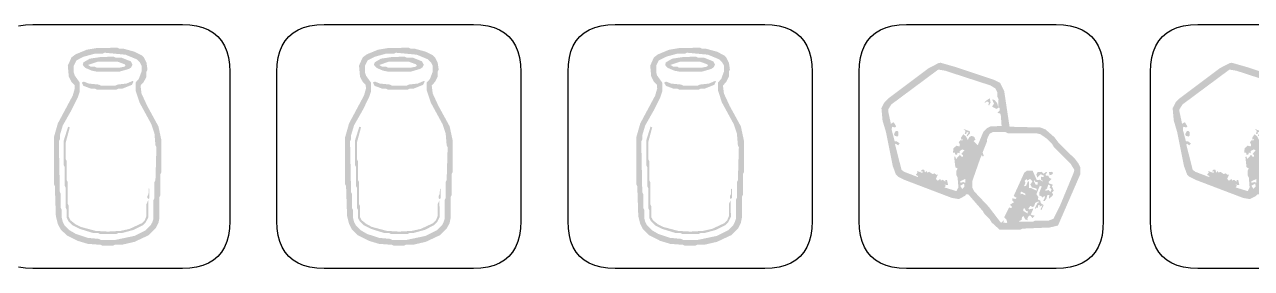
# Model space of a CAD drawing. Header units: millimetres. Extents: x 5 to 723, y 130 to 425.
# Drawn here: x 122.9 to 219.8, y 405.9 to 425.1 of the extents above; entities that cross this region are included whole.
import ezdxf

# ---------------------------------------------------------------- set-up
doc = ezdxf.new("R2010")
doc.units = ezdxf.units.MM
doc.layers.add('CUT', color=1, linetype='Continuous')
doc.layers.add('RASTER', color=7, linetype='Continuous')

msp = doc.modelspace()

# ---------------------------------------------------------------- hatches: boundary and pattern name
at = {"layer": 'RASTER'}
h = msp.add_hatch(color=7, dxfattribs=at)
h.paths.add_polyline_path([(128.659, 423.281), (130.287, 423.305), (130.444, 423.226), (130.759, 423.226), (131.624, 422.99), (132.198, 422.699), (132.356, 422.542), (132.568, 422.125), (132.647, 421.574), (132.568, 421.417), (132.568, 421.023), (132.356, 420.607), (132.096, 420.316), (132.175, 419.686), (132.623, 418.719), (133.512, 417.09), (133.748, 415.989), (133.748, 413.472), (133.669, 413.315), (133.669, 411.663), (133.59, 411.506), (133.59, 409.854), (133.512, 409.461), (133.299, 409.044), (132.749, 408.493), (131.624, 407.966), (130.601, 407.73), (130.051, 407.73), (129.893, 407.651), (129.107, 407.651), (128.95, 407.73), (127.927, 407.809), (127.14, 408.045), (126.252, 408.493), (125.78, 408.965), (125.567, 409.382), (125.41, 410.011), (125.331, 412.371), (125.253, 412.528), (125.253, 416.225), (125.567, 417.326), (126.747, 419.529), (126.904, 420.08), (126.881, 420.371), (126.645, 420.607), (126.432, 421.023), (126.354, 421.889), (126.645, 422.542), (126.959, 422.778), (127.848, 423.147)])
h.paths.add_polyline_path([(129.264, 422.911), (129.107, 422.833), (128.478, 422.833), (127.612, 422.597), (127.038, 422.306), (126.826, 421.889), (126.826, 421.338), (126.904, 421.102), (127.298, 420.552), (127.298, 419.844), (127.14, 419.372), (126.645, 418.373), (125.961, 417.169), (125.725, 416.383), (125.725, 416.068), (125.646, 415.911), (125.725, 411.899), (125.803, 411.742), (125.803, 410.64), (125.882, 410.483), (125.882, 409.854), (125.961, 409.539), (126.094, 409.28), (126.488, 408.886), (126.983, 408.595), (127.927, 408.281), (128.792, 408.202), (128.95, 408.123), (130.129, 408.123), (131.624, 408.438), (132.513, 408.886), (132.906, 409.28), (133.04, 409.539), (133.119, 409.775), (133.119, 411.27), (133.197, 411.427), (133.197, 412.686), (133.276, 412.843), (133.354, 415.439), (133.276, 415.596), (133.197, 416.54), (132.961, 417.248), (132.017, 418.978), (131.703, 419.922), (131.703, 420.552), (131.962, 420.843), (132.175, 421.417), (132.175, 421.889), (132.041, 422.148), (131.805, 422.384), (130.916, 422.754)], flags=0)
h.paths.add_polyline_path([(128.973, 422.573), (129.972, 422.597), (130.129, 422.518), (130.601, 422.518), (131.333, 422.227), (131.467, 421.967), (131.364, 421.755), (131.176, 421.629), (130.444, 421.417), (128.635, 421.417), (128.242, 421.495), (127.746, 421.708), (127.589, 421.865), (127.534, 421.967), (127.589, 422.148), (128.084, 422.439)], flags=0)
h.paths.add_polyline_path([(128.714, 422.203), (127.951, 421.944), (128.163, 421.81), (128.478, 421.81), (128.635, 421.731), (130.444, 421.731), (130.837, 421.81), (130.916, 421.889), (130.861, 421.991), (130.287, 422.203)], flags=0)
h.paths.add_polyline_path([(131.49, 420.685), (131.545, 420.63), (131.412, 420.371), (130.68, 420.08), (130.365, 420.08), (130.208, 420.001), (128.635, 420.001), (128.478, 420.08), (128.163, 420.08), (127.589, 420.292), (127.455, 420.552), (127.612, 420.63), (128.006, 420.473), (128.792, 420.394), (128.95, 420.316), (130.129, 420.316), (130.287, 420.394), (130.995, 420.473)], flags=0)
h.paths.add_polyline_path([(126.377, 417.067), (126.511, 417.012), (126.196, 415.832), (126.196, 414.495), (126.275, 414.337), (126.275, 412.843), (126.354, 412.686), (126.354, 410.955), (126.432, 410.798), (126.432, 409.932), (126.566, 409.673), (126.959, 409.358), (127.376, 409.146), (128.556, 408.831), (129.524, 408.776), (130.523, 408.831), (131.231, 408.989), (132.198, 409.437), (132.434, 409.673), (132.568, 410.011), (132.568, 410.955), (132.702, 411.246), (132.725, 409.932), (132.513, 409.516), (132.277, 409.28), (131.545, 408.91), (130.68, 408.674), (130.365, 408.674), (130.208, 408.595), (128.871, 408.595), (128.714, 408.674), (128.32, 408.674), (127.298, 408.989), (126.724, 409.28), (126.409, 409.594), (126.275, 409.854), (126.275, 410.483), (126.196, 410.64), (126.196, 412.214), (126.118, 412.371), (126.118, 413.865), (126.039, 414.023), (126.039, 415.989)], flags=0)
h.paths.add_polyline_path([(132.749, 412.19), (132.804, 412.135), (132.804, 411.427), (132.725, 411.348), (132.647, 411.427), (132.647, 411.584), (132.725, 411.742)], flags=0)
h = msp.add_hatch(color=7, dxfattribs=at)
h.paths.add_polyline_path([(151.659, 423.281), (153.287, 423.305), (153.444, 423.226), (153.759, 423.226), (154.624, 422.99), (155.198, 422.699), (155.356, 422.542), (155.568, 422.125), (155.647, 421.574), (155.568, 421.417), (155.568, 421.023), (155.356, 420.607), (155.096, 420.316), (155.175, 419.686), (155.623, 418.719), (156.512, 417.09), (156.748, 415.989), (156.748, 413.472), (156.669, 413.315), (156.669, 411.663), (156.59, 411.506), (156.59, 409.854), (156.512, 409.461), (156.299, 409.044), (155.749, 408.493), (154.624, 407.966), (153.601, 407.73), (153.051, 407.73), (152.893, 407.651), (152.107, 407.651), (151.95, 407.73), (150.927, 407.809), (150.14, 408.045), (149.252, 408.493), (148.78, 408.965), (148.567, 409.382), (148.41, 410.011), (148.331, 412.371), (148.253, 412.528), (148.253, 416.225), (148.567, 417.326), (149.747, 419.529), (149.904, 420.08), (149.881, 420.371), (149.645, 420.607), (149.432, 421.023), (149.354, 421.889), (149.645, 422.542), (149.959, 422.778), (150.848, 423.147)])
h.paths.add_polyline_path([(152.264, 422.911), (152.107, 422.833), (151.478, 422.833), (150.612, 422.597), (150.038, 422.306), (149.826, 421.889), (149.826, 421.338), (149.904, 421.102), (150.298, 420.552), (150.298, 419.844), (150.14, 419.372), (149.645, 418.373), (148.961, 417.169), (148.725, 416.383), (148.725, 416.068), (148.646, 415.911), (148.725, 411.899), (148.803, 411.742), (148.803, 410.64), (148.882, 410.483), (148.882, 409.854), (148.961, 409.539), (149.094, 409.28), (149.488, 408.886), (149.983, 408.595), (150.927, 408.281), (151.792, 408.202), (151.95, 408.123), (153.129, 408.123), (154.624, 408.438), (155.513, 408.886), (155.906, 409.28), (156.04, 409.539), (156.119, 409.775), (156.119, 411.27), (156.197, 411.427), (156.197, 412.686), (156.276, 412.843), (156.354, 415.439), (156.276, 415.596), (156.197, 416.54), (155.961, 417.248), (155.017, 418.978), (154.703, 419.922), (154.703, 420.552), (154.962, 420.843), (155.175, 421.417), (155.175, 421.889), (155.041, 422.148), (154.805, 422.384), (153.916, 422.754)], flags=0)
h.paths.add_polyline_path([(151.973, 422.573), (152.972, 422.597), (153.129, 422.518), (153.601, 422.518), (154.333, 422.227), (154.467, 421.967), (154.364, 421.755), (154.176, 421.629), (153.444, 421.417), (151.635, 421.417), (151.242, 421.495), (150.746, 421.708), (150.589, 421.865), (150.534, 421.967), (150.589, 422.148), (151.084, 422.439)], flags=0)
h.paths.add_polyline_path([(151.714, 422.203), (150.951, 421.944), (151.163, 421.81), (151.478, 421.81), (151.635, 421.731), (153.444, 421.731), (153.837, 421.81), (153.916, 421.889), (153.861, 421.991), (153.287, 422.203)], flags=0)
h.paths.add_polyline_path([(154.49, 420.685), (154.545, 420.63), (154.412, 420.371), (153.68, 420.08), (153.365, 420.08), (153.208, 420.001), (151.635, 420.001), (151.478, 420.08), (151.163, 420.08), (150.589, 420.292), (150.455, 420.552), (150.612, 420.63), (151.006, 420.473), (151.792, 420.394), (151.95, 420.316), (153.129, 420.316), (153.287, 420.394), (153.995, 420.473)], flags=0)
h.paths.add_polyline_path([(149.377, 417.067), (149.511, 417.012), (149.196, 415.832), (149.196, 414.495), (149.275, 414.337), (149.275, 412.843), (149.354, 412.686), (149.354, 410.955), (149.432, 410.798), (149.432, 409.932), (149.566, 409.673), (149.959, 409.358), (150.376, 409.146), (151.556, 408.831), (152.524, 408.776), (153.523, 408.831), (154.231, 408.989), (155.198, 409.437), (155.434, 409.673), (155.568, 410.011), (155.568, 410.955), (155.702, 411.246), (155.725, 409.932), (155.513, 409.516), (155.277, 409.28), (154.545, 408.91), (153.68, 408.674), (153.365, 408.674), (153.208, 408.595), (151.871, 408.595), (151.714, 408.674), (151.32, 408.674), (150.298, 408.989), (149.724, 409.28), (149.409, 409.594), (149.275, 409.854), (149.275, 410.483), (149.196, 410.64), (149.196, 412.214), (149.118, 412.371), (149.118, 413.865), (149.039, 414.023), (149.039, 415.989)], flags=0)
h.paths.add_polyline_path([(155.749, 412.19), (155.804, 412.135), (155.804, 411.427), (155.725, 411.348), (155.647, 411.427), (155.647, 411.584), (155.725, 411.742)], flags=0)
h = msp.add_hatch(color=7, dxfattribs=at)
h.paths.add_polyline_path([(174.659, 423.281), (176.287, 423.305), (176.444, 423.226), (176.759, 423.226), (177.624, 422.99), (178.198, 422.699), (178.356, 422.542), (178.568, 422.125), (178.647, 421.574), (178.568, 421.417), (178.568, 421.023), (178.356, 420.607), (178.096, 420.316), (178.175, 419.686), (178.623, 418.719), (179.512, 417.09), (179.748, 415.989), (179.748, 413.472), (179.669, 413.315), (179.669, 411.663), (179.59, 411.506), (179.59, 409.854), (179.512, 409.461), (179.299, 409.044), (178.749, 408.493), (177.624, 407.966), (176.601, 407.73), (176.051, 407.73), (175.893, 407.651), (175.107, 407.651), (174.95, 407.73), (173.927, 407.809), (173.14, 408.045), (172.252, 408.493), (171.78, 408.965), (171.567, 409.382), (171.41, 410.011), (171.331, 412.371), (171.253, 412.528), (171.253, 416.225), (171.567, 417.326), (172.747, 419.529), (172.904, 420.08), (172.881, 420.371), (172.645, 420.607), (172.432, 421.023), (172.354, 421.889), (172.645, 422.542), (172.959, 422.778), (173.848, 423.147)])
h.paths.add_polyline_path([(175.264, 422.911), (175.107, 422.833), (174.478, 422.833), (173.612, 422.597), (173.038, 422.306), (172.826, 421.889), (172.826, 421.338), (172.904, 421.102), (173.298, 420.552), (173.298, 419.844), (173.14, 419.372), (172.645, 418.373), (171.961, 417.169), (171.725, 416.383), (171.725, 416.068), (171.646, 415.911), (171.725, 411.899), (171.803, 411.742), (171.803, 410.64), (171.882, 410.483), (171.882, 409.854), (171.961, 409.539), (172.094, 409.28), (172.488, 408.886), (172.983, 408.595), (173.927, 408.281), (174.792, 408.202), (174.95, 408.123), (176.129, 408.123), (177.624, 408.438), (178.513, 408.886), (178.906, 409.28), (179.04, 409.539), (179.119, 409.775), (179.119, 411.27), (179.197, 411.427), (179.197, 412.686), (179.276, 412.843), (179.354, 415.439), (179.276, 415.596), (179.197, 416.54), (178.961, 417.248), (178.017, 418.978), (177.703, 419.922), (177.703, 420.552), (177.962, 420.843), (178.175, 421.417), (178.175, 421.889), (178.041, 422.148), (177.805, 422.384), (176.916, 422.754)], flags=0)
h.paths.add_polyline_path([(174.973, 422.573), (175.972, 422.597), (176.129, 422.518), (176.601, 422.518), (177.333, 422.227), (177.467, 421.967), (177.364, 421.755), (177.176, 421.629), (176.444, 421.417), (174.635, 421.417), (174.242, 421.495), (173.746, 421.708), (173.589, 421.865), (173.534, 421.967), (173.589, 422.148), (174.084, 422.439)], flags=0)
h.paths.add_polyline_path([(174.714, 422.203), (173.951, 421.944), (174.163, 421.81), (174.478, 421.81), (174.635, 421.731), (176.444, 421.731), (176.837, 421.81), (176.916, 421.889), (176.861, 421.991), (176.287, 422.203)], flags=0)
h.paths.add_polyline_path([(177.49, 420.685), (177.545, 420.63), (177.412, 420.371), (176.68, 420.08), (176.365, 420.08), (176.208, 420.001), (174.635, 420.001), (174.478, 420.08), (174.163, 420.08), (173.589, 420.292), (173.455, 420.552), (173.612, 420.63), (174.006, 420.473), (174.792, 420.394), (174.95, 420.316), (176.129, 420.316), (176.287, 420.394), (176.995, 420.473)], flags=0)
h.paths.add_polyline_path([(172.377, 417.067), (172.511, 417.012), (172.196, 415.832), (172.196, 414.495), (172.275, 414.337), (172.275, 412.843), (172.354, 412.686), (172.354, 410.955), (172.432, 410.798), (172.432, 409.932), (172.566, 409.673), (172.959, 409.358), (173.376, 409.146), (174.556, 408.831), (175.524, 408.776), (176.523, 408.831), (177.231, 408.989), (178.198, 409.437), (178.434, 409.673), (178.568, 410.011), (178.568, 410.955), (178.702, 411.246), (178.725, 409.932), (178.513, 409.516), (178.277, 409.28), (177.545, 408.91), (176.68, 408.674), (176.365, 408.674), (176.208, 408.595), (174.871, 408.595), (174.714, 408.674), (174.32, 408.674), (173.298, 408.989), (172.724, 409.28), (172.409, 409.594), (172.275, 409.854), (172.275, 410.483), (172.196, 410.64), (172.196, 412.214), (172.118, 412.371), (172.118, 413.865), (172.039, 414.023), (172.039, 415.989)], flags=0)
h.paths.add_polyline_path([(178.749, 412.19), (178.804, 412.135), (178.804, 411.427), (178.725, 411.348), (178.647, 411.427), (178.647, 411.584), (178.725, 411.742)], flags=0)
h = msp.add_hatch(color=7, dxfattribs=at)
h.paths.add_polyline_path([(195.13, 422.092), (195.283, 422.119), (196.54, 421.76), (199.503, 420.772), (199.979, 420.53), (200.311, 419.874), (200.733, 417.064), (203.184, 417.001), (203.57, 416.849), (204.288, 416.22), (204.594, 415.807), (205.904, 414.514), (206.174, 414.155), (206.326, 413.859), (206.326, 413.32), (204.558, 409.253), (203.902, 409.1), (201.747, 409.01), (201.568, 408.921), (199.952, 408.921), (199.296, 409.522), (199.171, 409.756), (198.758, 410.151), (198.632, 410.384), (197.465, 411.731), (197.321, 411.731), (197.195, 411.587), (196.719, 411.345), (196.181, 411.435), (192.41, 412.871), (191.934, 413.114), (191.754, 413.293), (191.512, 413.949), (190.973, 416.642), (190.704, 417.54), (190.614, 418.528), (190.857, 419.003), (191.126, 419.273), (194.358, 421.697)])
h.paths.add_polyline_path([(195.103, 421.58), (191.395, 418.824), (191.153, 418.438), (191.153, 418.258), (191.359, 417.298), (191.575, 417.423), (191.781, 417.091), (191.692, 417.001), (191.449, 417.064), (191.422, 416.822), (191.665, 415.897), (191.844, 415.897), (192.051, 415.744), (191.934, 415.592), (191.754, 415.717), (191.692, 415.654), (192.203, 413.652), (192.41, 413.5), (193.514, 413.078), (193.514, 413.167), (193.335, 413.257), (193.46, 413.437), (193.424, 413.562), (193.846, 413.41), (193.873, 413.527), (193.694, 413.527), (193.846, 413.679), (193.999, 413.652), (194.053, 413.437), (194.179, 413.562), (194.232, 413.437), (194.385, 413.5), (194.654, 413.32), (194.807, 413.383), (194.951, 413.257), (195.076, 413.293), (194.924, 412.961), (194.987, 412.844), (195.076, 412.808), (195.256, 412.934), (195.31, 412.808), (195.462, 412.871), (195.669, 412.718), (195.669, 412.844), (195.795, 412.844), (195.884, 412.449), (195.579, 412.485), (195.705, 412.395), (195.579, 412.27), (196.54, 411.973), (196.693, 412.27), (196.63, 413.051), (196.54, 413.23), (196.54, 413.589), (196.63, 413.769), (196.45, 413.859), (196.36, 414.667), (196.423, 414.73), (196.513, 414.514), (196.809, 414.846), (196.926, 414.694), (197.052, 414.694), (197.052, 414.819), (196.926, 414.909), (197.168, 415.206), (197.016, 415.268), (196.782, 415.143), (196.782, 414.963), (196.63, 415.026), (196.603, 414.873), (196.45, 414.846), (196.423, 414.999), (196.271, 415.026), (196.297, 415.358), (196.54, 415.565), (196.782, 415.502), (196.809, 415.654), (196.719, 415.834), (196.836, 415.987), (197.016, 415.987), (197.052, 416.076), (196.926, 416.041), (196.899, 416.193), (197.079, 416.463), (197.285, 416.31), (197.438, 416.014), (197.554, 416.256), (197.734, 416.346), (197.95, 416.256), (198.039, 416.041), (197.887, 415.924), (198.219, 415.592), (198.668, 416.669), (198.937, 416.938), (199.233, 417.091), (200.104, 417.118), (200.041, 417.989), (199.979, 418.106), (199.772, 418.168), (199.952, 418.348), (199.952, 418.528), (199.889, 418.59), (199.709, 418.465), (199.35, 418.644), (199.503, 418.887), (199.35, 419.219), (199.53, 419.183), (199.745, 418.95), (199.835, 418.644), (199.862, 419.246), (199.772, 419.425), (199.772, 419.785), (199.619, 420.081), (199.233, 420.323), (195.642, 421.49)], flags=0)
h.paths.add_polyline_path([(199.171, 419.309), (199.233, 418.976), (199.117, 418.734), (199.054, 418.797), (199.117, 418.95), (198.964, 419.066), (198.722, 418.914), (198.847, 419.093)], flags=0)
h.paths.add_polyline_path([(197.106, 416.884), (197.59, 416.705), (197.617, 416.552), (197.411, 416.31), (197.348, 416.373), (197.501, 416.615), (197.348, 416.642), (197.321, 416.489), (197.195, 416.489), (197.258, 416.732)], flags=0)
h.paths.add_polyline_path([(191.718, 416.705), (191.871, 416.732), (191.961, 416.642), (191.961, 416.373), (191.871, 416.283), (191.665, 416.346), (191.602, 416.463)], flags=0)
h.paths.add_polyline_path([(199.413, 416.642), (199.171, 416.525), (198.964, 416.103), (198.964, 415.924), (198.605, 415.026), (198.695, 414.757), (198.632, 414.694), (198.542, 414.819), (198.425, 414.577), (197.797, 412.781), (197.797, 412.243), (197.95, 411.946), (199.081, 410.743), (200.015, 409.522), (200.104, 409.486), (200.284, 409.702), (200.248, 409.486), (200.49, 409.459), (200.553, 409.486), (200.49, 409.729), (200.311, 409.908), (200.697, 410.689), (200.85, 410.627), (200.939, 410.716), (200.76, 410.896), (201.092, 411.102), (200.939, 411.255), (200.966, 411.408), (201.209, 411.345), (201.298, 411.435), (201.056, 411.587), (201.9, 413.437), (202.107, 413.589), (202.555, 413.589), (202.888, 412.844), (203.094, 412.871), (203.426, 412.718), (203.211, 412.898), (203.211, 413.114), (203.426, 413.078), (203.426, 413.203), (203.184, 413.32), (202.915, 413.051), (202.852, 413.293), (202.942, 413.473), (203.274, 413.5), (203.426, 413.347), (203.633, 413.5), (203.696, 413.437), (203.57, 413.293), (203.606, 413.203), (203.785, 413.203), (203.875, 413.024), (204.055, 412.934), (203.812, 412.692), (203.875, 412.575), (204.145, 412.485), (204.082, 412.332), (204.234, 412), (204.082, 411.884), (204.172, 411.704), (204.109, 411.587), (203.839, 411.372), (203.875, 411.677), (203.696, 411.641), (203.66, 411.408), (203.516, 411.192), (203.39, 411.192), (203.543, 411.524), (203.48, 411.587), (203.301, 411.462), (203.247, 411.587), (203.094, 411.614), (203.094, 411.884), (203.274, 412.332), (203.121, 412.395), (202.852, 411.731), (203.004, 411.524), (202.977, 411.318), (203.157, 411.228), (203.211, 411.013), (203.426, 410.869), (203.247, 410.474), (203.184, 410.537), (203.337, 410.869), (203.121, 410.743), (203.094, 410.896), (202.977, 410.833), (202.977, 410.653), (202.852, 410.689), (202.798, 410.564), (202.735, 410.627), (202.942, 411.049), (203.067, 411.102), (203.004, 411.165), (202.762, 411.049), (202.672, 410.779), (202.555, 410.716), (202.376, 410.806), (202.223, 410.6), (202.286, 410.537), (202.618, 410.6), (202.403, 410.115), (202.708, 410.025), (202.529, 409.845), (202.403, 410.025), (202.259, 410.025), (202.133, 409.792), (202.169, 409.666), (201.954, 409.756), (201.837, 409.998), (201.72, 409.935), (201.685, 409.702), (201.415, 409.576), (202.555, 409.549), (202.735, 409.639), (203.812, 409.639), (204.199, 409.792), (204.71, 410.806), (205.788, 413.41), (205.851, 413.652), (205.545, 414.155), (204.234, 415.448), (204.109, 415.681), (203.66, 416.13), (203.184, 416.463), (202.825, 416.552), (200.58, 416.552), (200.401, 416.642)], flags=0)
h.paths.add_polyline_path([(203.839, 413.473), (204.082, 413.5), (204.172, 413.41), (204.109, 413.293), (203.902, 413.23)], flags=0)
h.paths.add_polyline_path([(197.231, 412.934), (196.836, 412.754), (196.836, 412.629), (197.079, 412.692), (197.231, 412.629)], flags=0)
h.paths.add_polyline_path([(202.08, 412.934), (201.927, 412.781), (201.99, 412.629), (201.864, 412.359), (202.044, 412.395), (202.169, 412.718), (202.259, 412.754), (202.259, 412.216), (202.439, 412.216), (202.888, 412), (202.852, 412.18), (202.493, 412.27), (202.376, 412.512), (202.529, 412.718), (202.493, 412.808), (202.349, 412.934), (202.133, 412.808)], flags=0)
h.paths.add_polyline_path([(202.708, 412.844), (202.645, 412.781), (202.798, 412.485), (202.942, 412.485), (202.977, 412.665), (202.762, 412.718)], flags=0)
h.paths.add_polyline_path([(197.141, 412.575), (196.836, 412.395), (196.989, 412.153), (197.168, 412.332)], flags=0)
h.paths.add_polyline_path([(203.785, 412.485), (203.696, 412.18), (203.543, 412.063), (203.57, 412), (203.812, 412.063), (203.965, 411.91), (204.055, 412.126), (203.902, 412.243), (203.965, 412.395)], flags=0)
h.paths.add_polyline_path([(201.631, 411.946), (201.595, 411.731), (201.72, 411.767), (201.99, 411.641), (201.99, 411.767)], flags=0)
h.paths.add_polyline_path([(201.927, 410.627), (201.81, 410.564), (201.81, 410.42), (202.169, 410.205), (202.169, 410.42), (202.044, 410.384)], flags=0)
h = msp.add_hatch(color=7, dxfattribs=at)
h.paths.add_polyline_path([(218.13, 422.092), (218.283, 422.119), (219.54, 421.76), (222.503, 420.772), (222.979, 420.53), (223.311, 419.874), (223.733, 417.064), (226.184, 417.001), (226.57, 416.849), (227.288, 416.22), (227.594, 415.807), (228.904, 414.514), (229.174, 414.155), (229.326, 413.859), (229.326, 413.32), (227.558, 409.253), (226.902, 409.1), (224.747, 409.01), (224.568, 408.921), (222.952, 408.921), (222.296, 409.522), (222.171, 409.756), (221.758, 410.151), (221.632, 410.384), (220.465, 411.731), (220.321, 411.731), (220.195, 411.587), (219.719, 411.345), (219.181, 411.435), (215.41, 412.871), (214.934, 413.114), (214.754, 413.293), (214.512, 413.949), (213.973, 416.642), (213.704, 417.54), (213.614, 418.528), (213.857, 419.003), (214.126, 419.273), (217.358, 421.697)])
h.paths.add_polyline_path([(218.103, 421.58), (214.395, 418.824), (214.153, 418.438), (214.153, 418.258), (214.359, 417.298), (214.575, 417.423), (214.781, 417.091), (214.692, 417.001), (214.449, 417.064), (214.422, 416.822), (214.665, 415.897), (214.844, 415.897), (215.051, 415.744), (214.934, 415.592), (214.754, 415.717), (214.692, 415.654), (215.203, 413.652), (215.41, 413.5), (216.514, 413.078), (216.514, 413.167), (216.335, 413.257), (216.46, 413.437), (216.424, 413.562), (216.846, 413.41), (216.873, 413.527), (216.694, 413.527), (216.846, 413.679), (216.999, 413.652), (217.053, 413.437), (217.179, 413.562), (217.232, 413.437), (217.385, 413.5), (217.654, 413.32), (217.807, 413.383), (217.951, 413.257), (218.076, 413.293), (217.924, 412.961), (217.987, 412.844), (218.076, 412.808), (218.256, 412.934), (218.31, 412.808), (218.462, 412.871), (218.669, 412.718), (218.669, 412.844), (218.795, 412.844), (218.884, 412.449), (218.579, 412.485), (218.705, 412.395), (218.579, 412.27), (219.54, 411.973), (219.693, 412.27), (219.63, 413.051), (219.54, 413.23), (219.54, 413.589), (219.63, 413.769), (219.45, 413.859), (219.36, 414.667), (219.423, 414.73), (219.513, 414.514), (219.809, 414.846), (219.926, 414.694), (220.052, 414.694), (220.052, 414.819), (219.926, 414.909), (220.168, 415.206), (220.016, 415.268), (219.782, 415.143), (219.782, 414.963), (219.63, 415.026), (219.603, 414.873), (219.45, 414.846), (219.423, 414.999), (219.271, 415.026), (219.297, 415.358), (219.54, 415.565), (219.782, 415.502), (219.809, 415.654), (219.719, 415.834), (219.836, 415.987), (220.016, 415.987), (220.052, 416.076), (219.926, 416.041), (219.899, 416.193), (220.079, 416.463), (220.285, 416.31), (220.438, 416.014), (220.554, 416.256), (220.734, 416.346), (220.95, 416.256), (221.039, 416.041), (220.887, 415.924), (221.219, 415.592), (221.668, 416.669), (221.937, 416.938), (222.233, 417.091), (223.104, 417.118), (223.041, 417.989), (222.979, 418.106), (222.772, 418.168), (222.952, 418.348), (222.952, 418.528), (222.889, 418.59), (222.709, 418.465), (222.35, 418.644), (222.503, 418.887), (222.35, 419.219), (222.53, 419.183), (222.745, 418.95), (222.835, 418.644), (222.862, 419.246), (222.772, 419.425), (222.772, 419.785), (222.619, 420.081), (222.233, 420.323), (218.642, 421.49)], flags=0)
h.paths.add_polyline_path([(222.171, 419.309), (222.233, 418.976), (222.117, 418.734), (222.054, 418.797), (222.117, 418.95), (221.964, 419.066), (221.722, 418.914), (221.847, 419.093)], flags=0)
h.paths.add_polyline_path([(220.106, 416.884), (220.59, 416.705), (220.617, 416.552), (220.411, 416.31), (220.348, 416.373), (220.501, 416.615), (220.348, 416.642), (220.321, 416.489), (220.195, 416.489), (220.258, 416.732)], flags=0)
h.paths.add_polyline_path([(214.718, 416.705), (214.871, 416.732), (214.961, 416.642), (214.961, 416.373), (214.871, 416.283), (214.665, 416.346), (214.602, 416.463)], flags=0)
h.paths.add_polyline_path([(222.413, 416.642), (222.171, 416.525), (221.964, 416.103), (221.964, 415.924), (221.605, 415.026), (221.695, 414.757), (221.632, 414.694), (221.542, 414.819), (221.425, 414.577), (220.797, 412.781), (220.797, 412.243), (220.95, 411.946), (222.081, 410.743), (223.015, 409.522), (223.104, 409.486), (223.284, 409.702), (223.248, 409.486), (223.49, 409.459), (223.553, 409.486), (223.49, 409.729), (223.311, 409.908), (223.697, 410.689), (223.85, 410.627), (223.939, 410.716), (223.76, 410.896), (224.092, 411.102), (223.939, 411.255), (223.966, 411.408), (224.209, 411.345), (224.298, 411.435), (224.056, 411.587), (224.9, 413.437), (225.107, 413.589), (225.555, 413.589), (225.888, 412.844), (226.094, 412.871), (226.426, 412.718), (226.211, 412.898), (226.211, 413.114), (226.426, 413.078), (226.426, 413.203), (226.184, 413.32), (225.915, 413.051), (225.852, 413.293), (225.942, 413.473), (226.274, 413.5), (226.426, 413.347), (226.633, 413.5), (226.696, 413.437), (226.57, 413.293), (226.606, 413.203), (226.785, 413.203), (226.875, 413.024), (227.055, 412.934), (226.812, 412.692), (226.875, 412.575), (227.145, 412.485), (227.082, 412.332), (227.234, 412), (227.082, 411.884), (227.172, 411.704), (227.109, 411.587), (226.839, 411.372), (226.875, 411.677), (226.696, 411.641), (226.66, 411.408), (226.516, 411.192), (226.39, 411.192), (226.543, 411.524), (226.48, 411.587), (226.301, 411.462), (226.247, 411.587), (226.094, 411.614), (226.094, 411.884), (226.274, 412.332), (226.121, 412.395), (225.852, 411.731), (226.004, 411.524), (225.977, 411.318), (226.157, 411.228), (226.211, 411.013), (226.426, 410.869), (226.247, 410.474), (226.184, 410.537), (226.337, 410.869), (226.121, 410.743), (226.094, 410.896), (225.977, 410.833), (225.977, 410.653), (225.852, 410.689), (225.798, 410.564), (225.735, 410.627), (225.942, 411.049), (226.067, 411.102), (226.004, 411.165), (225.762, 411.049), (225.672, 410.779), (225.555, 410.716), (225.376, 410.806), (225.223, 410.6), (225.286, 410.537), (225.618, 410.6), (225.403, 410.115), (225.708, 410.025), (225.529, 409.845), (225.403, 410.025), (225.259, 410.025), (225.133, 409.792), (225.169, 409.666), (224.954, 409.756), (224.837, 409.998), (224.72, 409.935), (224.685, 409.702), (224.415, 409.576), (225.555, 409.549), (225.735, 409.639), (226.812, 409.639), (227.199, 409.792), (227.71, 410.806), (228.788, 413.41), (228.851, 413.652), (228.545, 414.155), (227.234, 415.448), (227.109, 415.681), (226.66, 416.13), (226.184, 416.463), (225.825, 416.552), (223.58, 416.552), (223.401, 416.642)], flags=0)
h.paths.add_polyline_path([(226.839, 413.473), (227.082, 413.5), (227.172, 413.41), (227.109, 413.293), (226.902, 413.23)], flags=0)
h.paths.add_polyline_path([(220.231, 412.934), (219.836, 412.754), (219.836, 412.629), (220.079, 412.692), (220.231, 412.629)], flags=0)
h.paths.add_polyline_path([(225.08, 412.934), (224.927, 412.781), (224.99, 412.629), (224.864, 412.359), (225.044, 412.395), (225.169, 412.718), (225.259, 412.754), (225.259, 412.216), (225.439, 412.216), (225.888, 412), (225.852, 412.18), (225.493, 412.27), (225.376, 412.512), (225.529, 412.718), (225.493, 412.808), (225.349, 412.934), (225.133, 412.808)], flags=0)
h.paths.add_polyline_path([(225.708, 412.844), (225.645, 412.781), (225.798, 412.485), (225.942, 412.485), (225.977, 412.665), (225.762, 412.718)], flags=0)
h.paths.add_polyline_path([(220.141, 412.575), (219.836, 412.395), (219.989, 412.153), (220.168, 412.332)], flags=0)
h.paths.add_polyline_path([(226.785, 412.485), (226.696, 412.18), (226.543, 412.063), (226.57, 412), (226.812, 412.063), (226.965, 411.91), (227.055, 412.126), (226.902, 412.243), (226.965, 412.395)], flags=0)
h.paths.add_polyline_path([(224.631, 411.946), (224.595, 411.731), (224.72, 411.767), (224.99, 411.641), (224.99, 411.767)], flags=0)
h.paths.add_polyline_path([(224.927, 410.627), (224.81, 410.564), (224.81, 410.42), (225.169, 410.205), (225.169, 410.42), (225.044, 410.384)], flags=0)

# ---------------------------------------------------------------- linework, layer by layer
at = {"layer": 'CUT'}
for points in [[(122.472, 425.035), (123.012, 425.112), (123.597, 425.138), (135.404, 425.138), (135.988, 425.112), (136.528, 425.035), (137.019, 424.906), (137.462, 424.723), (137.856, 424.487), (138.198, 424.198), (138.488, 423.855), (138.724, 423.462), (138.906, 423.019), (139.035, 422.528), (139.112, 421.988), (139.138, 421.403), (139.138, 409.596), (139.112, 409.012), (139.035, 408.472), (138.906, 407.981), (138.724, 407.538), (138.488, 407.144), (138.198, 406.802), (137.856, 406.512), (137.462, 406.276), (137.019, 406.094), (136.528, 405.965), (135.988, 405.888), (135.404, 405.862), (123.597, 405.862), (123.012, 405.888), (122.472, 405.965)], [(227.404, 405.862), (215.597, 405.862), (215.012, 405.888), (214.472, 405.965), (213.981, 406.094), (213.538, 406.276), (213.145, 406.512), (212.802, 406.802), (212.513, 407.144), (212.277, 407.538), (212.094, 407.981), (211.965, 408.472), (211.888, 409.012), (211.863, 409.596), (211.863, 421.403), (211.888, 421.988), (211.965, 422.528), (212.094, 423.019), (212.277, 423.462), (212.513, 423.855), (212.802, 424.198), (213.145, 424.487), (213.538, 424.723), (213.981, 424.906), (214.472, 425.035), (215.012, 425.112), (215.597, 425.138), (227.404, 425.138)]]:
    msp.add_lwpolyline(points, dxfattribs=at)
for points in [[(142.863, 421.403), (142.888, 421.988), (142.965, 422.528), (143.094, 423.019), (143.277, 423.462), (143.513, 423.855), (143.802, 424.198), (144.145, 424.487), (144.538, 424.723), (144.981, 424.906), (145.472, 425.035), (146.012, 425.112), (146.597, 425.138), (158.404, 425.138), (158.988, 425.112), (159.528, 425.035), (160.019, 424.906), (160.462, 424.723), (160.856, 424.487), (161.198, 424.198), (161.488, 423.855), (161.724, 423.462), (161.906, 423.019), (162.035, 422.528), (162.112, 421.988), (162.138, 421.403), (162.138, 409.596), (162.112, 409.012), (162.035, 408.472), (161.906, 407.981), (161.724, 407.538), (161.488, 407.144), (161.198, 406.802), (160.856, 406.512), (160.462, 406.276), (160.019, 406.094), (159.528, 405.965), (158.988, 405.888), (158.404, 405.862), (146.597, 405.862), (146.012, 405.888), (145.472, 405.965), (144.981, 406.094), (144.538, 406.276), (144.145, 406.512), (143.802, 406.802), (143.513, 407.144), (143.277, 407.538), (143.094, 407.981), (142.965, 408.472), (142.888, 409.012), (142.863, 409.596)], [(165.863, 421.403), (165.888, 421.988), (165.965, 422.528), (166.094, 423.019), (166.277, 423.462), (166.513, 423.855), (166.802, 424.198), (167.145, 424.487), (167.538, 424.723), (167.981, 424.906), (168.472, 425.035), (169.012, 425.112), (169.597, 425.138), (181.404, 425.138), (181.988, 425.112), (182.528, 425.035), (183.019, 424.906), (183.462, 424.723), (183.856, 424.487), (184.198, 424.198), (184.488, 423.855), (184.724, 423.462), (184.906, 423.019), (185.035, 422.528), (185.112, 421.988), (185.138, 421.403), (185.138, 409.596), (185.112, 409.012), (185.035, 408.472), (184.906, 407.981), (184.724, 407.538), (184.488, 407.144), (184.198, 406.802), (183.856, 406.512), (183.462, 406.276), (183.019, 406.094), (182.528, 405.965), (181.988, 405.888), (181.404, 405.862), (169.597, 405.862), (169.012, 405.888), (168.472, 405.965), (167.981, 406.094), (167.538, 406.276), (167.145, 406.512), (166.802, 406.802), (166.513, 407.144), (166.277, 407.538), (166.094, 407.981), (165.965, 408.472), (165.888, 409.012), (165.863, 409.596)], [(188.863, 421.403), (188.888, 421.988), (188.965, 422.528), (189.094, 423.019), (189.277, 423.462), (189.513, 423.855), (189.802, 424.198), (190.145, 424.487), (190.538, 424.723), (190.981, 424.906), (191.472, 425.035), (192.012, 425.112), (192.597, 425.138), (204.404, 425.138), (204.988, 425.112), (205.528, 425.035), (206.019, 424.906), (206.462, 424.723), (206.856, 424.487), (207.198, 424.198), (207.488, 423.855), (207.724, 423.462), (207.906, 423.019), (208.035, 422.528), (208.112, 421.988), (208.138, 421.403), (208.138, 409.596), (208.112, 409.012), (208.035, 408.472), (207.906, 407.981), (207.724, 407.538), (207.488, 407.144), (207.198, 406.802), (206.856, 406.512), (206.462, 406.276), (206.019, 406.094), (205.528, 405.965), (204.988, 405.888), (204.404, 405.862), (192.597, 405.862), (192.012, 405.888), (191.472, 405.965), (190.981, 406.094), (190.538, 406.276), (190.145, 406.512), (189.802, 406.802), (189.513, 407.144), (189.277, 407.538), (189.094, 407.981), (188.965, 408.472), (188.888, 409.012), (188.863, 409.596)]]:
    msp.add_lwpolyline(points, close=True, dxfattribs=at)

doc.saveas('drawing.dxf')
